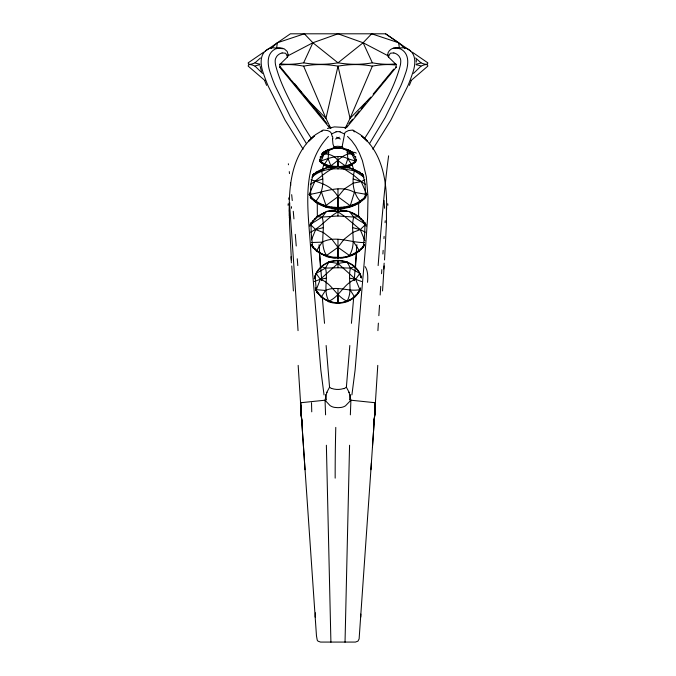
<?xml version="1.0" encoding="UTF-8"?>
<svg xmlns="http://www.w3.org/2000/svg" width="676" height="676" viewBox="0 0 676 676"><rect width="100%" height="100%" fill="white"/><g stroke="black" fill="none" stroke-linecap="round" stroke-linejoin="round"><path stroke-width="1.01" d="M363.299 175.168C353.371 166.144 338.651 165.29 326.026 167.842L321.539 170.859C324.167 180.999 323.187 192.973 315.912 201.051L315.912 202.47L326.026 206.89L329.009 207.363M359.15 217.723L362.868 221.027L365.631 225.454L365.631 224.373C357.95 211.081 340.467 207.295 326.5 211.47L322.199 217.064C325.824 230.077 318.937 243.073 326.5 255.477L326.5 256.567C339.504 260.311 355.534 257.64 363.874 246.191M359.869 274.042L359.869 273.408L350.455 268.102L347.05 261.908L337.983 263.463L328.891 261.908C323.458 264.172 318.666 268.034 316.072 273.408C311.492 287.393 316.892 270.223 318.261 270.189C324.793 261.68 337.18 258.485 347.05 262.533C352.635 264.35 357.477 268.668 359.869 274.042C363.823 284.9 359.421 270.67 357.68 269.91C351.292 261.097 338.904 258.401 328.891 261.908L325.486 268.102C328.401 279.154 322.866 290.739 328.891 301.158L328.891 301.783C340.62 306.093 355.821 301.057 360.392 288.88M323.5 152.979L323.5 152.404L328.113 149.599L328.806 150.613L328.113 158.733L324.733 163.837L324.733 164.826L327.378 166.499M337.975 156.612L337.975 166.381C331.519 166.533 323.517 165.417 319.621 159.663L319.621 160.094C322.765 165.738 330.26 166.651 336.124 167.116L336.124 166.541M337.975 258.384L337.975 239.304M312.642 175.168C319.275 168.738 329.077 166.921 337.958 166.414L344.304 169.042L353.244 174.881L361.187 181.582L366.781 194.443L365.479 197.367C358.779 205.462 347.946 207.684 337.975 208.445L337.975 188.984M337.975 303.406L337.975 288.551M348.562 166.499L351.207 164.826L351.207 163.837L347.827 158.733L347.134 150.613L347.827 149.599L352.441 152.404L352.441 152.979M347.05 301.783L347.05 301.158C353.075 290.739 347.54 279.154 350.455 268.102L354.739 266.513L354.739 267.147M349.441 256.567L349.441 255.477C357.004 243.073 350.117 230.077 353.742 217.064L349.441 211.47L326.5 211.47L316.79 216.641L311.568 222.48L310.309 225.454L313.072 221.027L316.79 217.723M358.069 203.037L360.029 202.47L360.029 201.051C352.762 192.973 351.774 180.999 354.401 170.859L349.923 167.842L337.983 166.414C327.15 169.693 319.647 178.574 310.326 184.404M314.272 281.529L320.323 279.289L337.958 263.463L337.975 260.285L337.975 267.747L350.455 268.102M310.588 232.181C320.863 227.204 327.885 217.376 337.958 211.858L337.975 209.653L337.975 215.974L353.742 217.064L359.15 216.641M289.531 206.569L289.472 223.148L291.407 259.964M360.764 617.087L360.815 614.078M289.345 218.01L289.632 202.648L289.353 211.377M289.345 215.914C288.601 187.852 290.908 155.007 314.306 135.842L308.687 141.149L315.481 134.693L322.731 130.333M349.568 445.247L345.03 642.2M317.281 202.724L317.34 217.047M358.601 217.047L358.66 202.724M350.362 414.844L350.903 400.209L349.12 392.486M365.226 196.623C365.412 189.719 365.708 180.458 361.888 173.757A31.18 20.052 0 0 1 363.316 174.94M384.534 259.964L386.469 223.148L386.41 206.569M377.774 365.378L374.048 423.886L375.484 402.947L374.834 402.93M384.162 265.938L382.54 290.95M372.451 447.25L375.433 402.828M374.048 423.886L375.459 402.888L373.989 424.545M370.913 469.744L375.476 402.955M371.377 463.018L359.117 638.93L357.95 641.152L355.424 642.073L320.517 642.073L317.99 641.152L317.255 640.189L316.478 635.922L300.457 402.947L301.107 402.93M356.582 252.376L355.466 267.713M349.822 345.504L346.382 387.196L348.993 392.105M351.427 323.322L353.717 297.094M337.958 166.414L337.975 169.034M359.716 288.762L359.37 290.756M364.516 244.34A29.93 23.99 0 0 1 363.375 245.946L364.719 233.355L364.972 222.903A4.605 1.115 60.8 0 1 364.051 222.404M276.509 48.782L277.371 42.765L304.344 33.8L312.887 42.757L338 62.817A69.383 43.948 9.4 0 0 372.375 62.826A69.391 37.256 25.2 0 0 394.97 63.916M351.909 394.902L355.077 370.313L365.741 244.45L367.592 217.782L368.006 196.986L366.324 176.681L362.361 160.508L359.243 152.801L355.635 146.143L351.723 140.752L347.523 136.425M315.422 612.819L315.177 617.087M346.458 127.747L396.178 67.296L396.17 64.533L388.615 57.181A8.602 6.076 90 0 1 388.776 55.618L390.373 53.218L393.846 52.914M326.821 392.486L325.038 400.209L325.579 414.844M322.097 170.124L323.88 164.589L320.593 162.037A18.708 8.78 0 0 1 319.486 160.127M343.653 148.974L342.09 146.481M354.292 131.888L353.464 130.536A4.512 3.118 -58.4 0 0 352.652 130.054L348.503 130.569L345.529 132.09A3.726 2.729 -66 0 0 344.768 133.088L342.2 146.303M349.923 206.89L354.401 192.305L366.781 194.443M326.947 392.105L329.558 387.196L326.128 345.504M321.218 156.35L320.128 160.44A18.708 8.78 0 0 1 319.486 159.147M345.14 166.702L347.827 158.733L355.255 161.015L356.32 159.663L356.32 160.094C353.176 165.738 345.681 166.651 339.817 167.116L339.817 166.541L337.975 166.381L337.966 160.626C334.324 155.176 327.775 153.122 321.522 154.331M328.891 301.783L321.201 297.178L316.072 290.283L320.323 279.289L326.364 278.149M409.335 85.379L411.202 80.841M311.459 239.803L315.684 229.603L323.314 227.635M315.295 287.815C321.793 307.69 354.148 307.69 360.654 287.815M394.97 64.964A67.262 37.704 -26.9 0 0 372.366 66.138L350.05 118.342L345.14 128.533M365.479 196.539C351.106 211.402 321.818 211.427 309.16 194.443L314.754 181.582L322.705 179.013M281.039 63.924A69.383 37.256 -25.2 0 0 303.634 62.826L312.887 42.757L338 33.8L363.113 42.757L388.7 56.133M324.987 164.809L320.686 162.012L324.041 154.162C331.848 145.805 345.208 146.058 353.607 153.325M321.827 131.465L322.477 130.536A4.512 3.118 58.4 0 1 323.289 130.054L327.26 130.519A20.322 14.923 66 0 1 328.333 130.848L329.829 131.6A3.938 2.89 66 0 1 331.401 133.493L332.203 136.493M314.171 173.977C310.242 179.892 310.529 189.305 310.723 196.674M369.426 143.768L385.168 117.649L400.674 86.131A127.147 89.908 90 0 0 405.321 73.853C408.355 65.868 410.002 54.3 401.214 49.289A19.494 13.782 90 0 0 395.992 47.751C391.987 47.616 387.458 50.945 387.737 54.993A4.664 3.786 -50.2 0 0 388.599 57.198M364.643 242.54C350.354 242.929 336.124 235.02 322.199 242.143L316.79 250.314L316.79 251.396L326.5 256.567M372.814 149.193L390.821 120.193L407.729 86.131A127.147 89.908 -90 0 0 412.377 73.853C415.41 65.868 417.058 54.3 408.27 49.289A19.494 13.782 -90 0 0 403.04 47.751L393.119 48.326M359.869 290.283L359.869 289.649C348.36 292.032 336.817 285.28 325.486 290.469L321.201 297.178M360.578 249.292L364.381 244.915L364.381 245.549M359.869 273.408L355.618 279.289C343.94 283.252 340.003 296.401 328.891 301.158M316.79 251.396L313.072 247.475L311.568 244.915C315.177 249.892 320.458 253.99 326.5 255.477L337.958 247.348L344.05 239.296L352.627 232.46L360.257 229.603L365.631 224.373L353.742 217.064M363.781 246.486A29.93 23.99 0 0 1 362.488 248.092C355.339 253.103 347.295 258.393 337.975 257.303L337.975 247.331L331.891 239.296L323.314 232.46L315.684 229.603L310.309 224.373L322.199 217.064L337.975 215.974M339.817 166.541C345.199 166.017 351.469 165.282 355.255 161.015L351.9 154.162C344.109 146.016 330.691 146.143 322.334 153.325M337.975 208.445L326.026 206.89L326.026 205.47L337.958 196.75L344.304 188.984L353.244 183.137L361.187 181.582L364.922 179.774M332.288 148.974C334.121 145.501 338.71 146.05 341.887 146.92M337.975 207.025L337.975 196.741C331.95 185.993 321.666 183.154 311.019 179.774M345.25 128.077L347.067 125.863M348.884 123.649L352.526 119.229M354.951 116.28L359.193 111.117M361.009 108.912L365.251 103.749M367.076 101.535L370.71 97.116M373.135 94.167L377.985 88.269M378.594 87.534L381.019 84.584M381.627 83.841L393.753 69.104M346.382 387.196L343.974 388.759M330.801 166.702L330.801 165.713C338.363 161.108 344.261 151.5 354.418 154.331M303.625 62.826A69.391 43.948 -9.4 0 0 338 62.826L363.113 42.757L371.656 33.8L398.629 42.765L404.789 48.292M356.666 294.229L357.089 293.79M356.438 294.466L355.982 294.939M355.745 295.175L354.596 296.316M369.155 98.958L350.05 118.342L338 66.155A67.262 44.472 10.1 0 0 303.625 66.138A67.262 37.695 26.9 0 0 281.03 64.964M288.052 54.95A4.664 3.642 53.6 0 1 287.325 57.181L279.771 64.533L279.771 67.296L329.482 127.747M413.484 73.405L420.962 66.155M354.376 296.519L353.878 296.958M255.038 62.817L260.429 57.975M271.211 48.292L277.371 42.765M328.418 136.425C299.054 167.302 309.025 214.613 310.909 253.001L320.863 370.313L324.032 394.902M411.025 80.579L427.798 66.155A67.262 8.847 -41.8 0 0 420.979 66.138A67.262 25.189 -37.2 0 0 416.137 64.795M312.642 175.861L313.858 174.856L313.858 174.036M357.934 292.962L358.584 292.607A23.694 21.235 0 0 0 360.207 289.472M345.039 167.716L346.704 166.423M362.099 200.24L364.592 198.499A31.18 20.052 0 0 0 365.741 197.172M358.339 251.117L357.891 251.455M320.061 157.111L324.041 154.162L328.806 152.37M263.648 52.204L248.202 62.817A69.383 8.737 -39.7 0 0 255.021 62.826A69.391 24.894 -35.1 0 0 259.863 64.076M265.364 51.021L290.41 33.8L385.59 33.8L398.629 42.765L399.491 48.782M331.578 133.949L336.073 131.854M350.092 165.366L355.255 162.012L355.255 161.015M311.813 177.154C325.088 165.578 344.245 168.13 360.029 172.262L360.029 173.681M323.846 212.695L323.846 213.32L318.971 215.923L318.971 215.289M345.106 168.223L346.796 167.183M350.185 165.113L355.255 162.012M316.072 274.042L316.072 273.408L325.486 268.102L337.975 267.747M323.255 168.992L323.255 169.811L318.176 172.034L318.176 171.214M287.3 56.133L312.887 42.757M325.038 151.373L326.39 150.9A18.708 8.78 0 0 0 322.545 152.827M320.686 161.015C329.423 158.235 338.938 153.773 347.827 158.733M309.16 194.443C324.37 192.466 339.394 184.134 354.401 192.305M327.412 128.491L334.443 126.894L345.022 127.485M335.279 148.45L337.966 147.706L340.662 148.45M321.539 170.859L315.912 172.262L315.912 173.681M335.017 209.991L335.017 210.616L329.263 211.537L329.263 210.904M282.095 52.914L285.568 53.218L287.165 55.618A8.602 6.076 -90 0 1 287.325 57.181M311.298 242.54L322.199 242.143M326.5 255.477L332.119 257.134L337.975 257.303M345.14 149.692L347.827 149.599M287.165 55.618A4.96 1.082 -12.9 0 0 288.204 54.993L287.199 51.444L284.233 48.824L272.901 47.768A19.494 13.782 90 0 0 267.688 49.323C258.866 54.257 260.53 65.893 263.581 73.845A127.147 89.908 90 0 0 268.22 86.131L285.12 120.193L303.127 149.193M328.113 149.599L330.801 149.692M316.79 216.641L322.199 217.064M316.072 289.649L325.486 290.469M326.026 206.89L328.849 207.152M346.678 210.904L346.678 211.537L340.924 210.616L340.924 209.991M316.03 274.236L315.971 274.236A23.694 21.235 0 0 0 314.839 277.54M375.391 402.752L350.903 400.209L345.487 405.828A11.593 11.593 0 0 1 341.101 407.442L338.752 407.636A36.343 36.343 0 0 1 337.577 407.645L334.443 407.375A11.517 11.517 0 0 1 330.04 405.566L325.038 400.209L300.55 402.752L305.028 469.744M349.576 278.149L355.618 279.289L361.668 281.529M340.053 131.896L344.363 133.949M349.374 151.069A3.591 2.484 44.2 0 0 349.56 150.909L350.903 151.373M352.627 227.635L360.257 229.603L365.353 232.181M317.872 203.037L315.912 202.47L313.858 200.688L310.461 197.367L310.461 196.539M353.235 179.013L361.187 181.582L365.615 184.404M357.765 171.214L357.765 172.034L352.686 169.811L352.686 168.992M325.486 268.102L321.201 266.513L321.201 267.147M347.134 152.37L351.9 154.162L355.88 157.111M282.821 48.326L279.957 47.768A19.494 13.782 -90 0 0 274.743 49.323C265.921 54.257 267.586 65.893 270.637 73.845A127.147 89.908 -90 0 0 275.276 86.131L290.317 116.804L306.515 143.768M356.97 215.289L356.97 215.923L352.095 213.32L352.095 212.695M331.485 388.565L329.558 387.196M353.21 130.333L360.46 134.693L367.254 141.149L361.635 135.842C383.199 153.46 387.086 183.331 386.596 209.518M320.686 162.012L322.376 163.043M329.144 167.183L330.843 168.223M354.401 170.859L364.127 177.154M316.072 273.408L320.323 279.289C332.009 283.252 335.938 296.401 347.05 301.158M337.983 211.858L344.05 215.974L360.257 229.603L364.863 240.724M385.59 33.8L410.636 51.021M412.352 52.204L427.798 62.817A69.383 8.746 39.7 0 1 420.979 62.834A69.383 24.894 35.1 0 1 416.137 64.076M337.975 160.626L345.14 165.713M337.983 247.348L349.441 255.477M337.983 196.75L349.923 205.47M318.05 251.455L317.602 251.117M314.822 200.983L314.163 200.485M313.841 200.24L311.416 198.516A31.18 20.052 0 0 1 310.2 197.172M317.94 292.902L317.424 292.615A23.694 21.235 0 0 1 315.734 289.472M329.237 166.423L330.902 167.716M314.644 248.709L315.362 249.292M322.308 297.161L324.522 323.322M363.299 175.861L362.082 174.856L362.082 174.036M322.106 296.992L321.565 296.519M264.975 80.579L248.202 66.155A67.262 8.847 41.8 0 1 255.021 66.138A67.262 25.189 37.2 0 1 259.863 64.795M337.983 263.463L355.618 279.289L359.869 289.649M415.571 57.975L420.962 62.817M321.345 296.316L318.852 293.79M255.038 66.155L262.516 73.405M306.845 98.958L325.95 118.342L330.86 128.533M294.423 83.418L323.838 119.179M280.371 66.89L290.68 79.422M291.288 80.157L296.747 86.79M297.955 88.269L301.597 92.688M304.023 95.637L308.264 100.8M310.081 103.014L314.323 108.168M316.748 111.117L320.999 116.28M323.424 119.229L327.057 123.649M328.874 125.863L330.699 128.077M350.455 290.469L354.739 297.178M353.742 242.143L359.15 250.314L359.15 251.396M360.004 274.304L360.714 275.538A23.694 21.235 0 0 1 361.17 277.177M314.061 173.757L314.07 173.783A31.18 20.052 0 0 0 312.625 174.94M363.113 42.757L372.366 62.817M303.634 66.155L325.95 118.342L338 66.155A67.262 44.472 -10.1 0 1 372.375 66.138M264.738 80.841L266.606 85.379M328.113 158.733L330.801 165.713M354.723 156.35L355.88 160.998M315.548 288.88L316.072 290.283M316.571 290.756L316.452 290.393A23.694 21.235 0 0 1 315.726 288.829M312.718 246.41L312.591 246.013A29.93 23.99 0 0 1 311.425 244.34M321.539 192.305L326.026 205.47M334.054 146.92L332.989 144.182L332.474 138.783M353.844 170.124L352.061 164.589L355.348 162.037A18.708 8.78 0 0 0 356.193 160.778M260.108 66.062L261.426 71.36M316.452 290.393L316.233 288.762A34.104 7.951 79.1 0 1 315.379 275.85M312.565 245.946L311.23 233.355L310.968 222.903A29.93 23.99 0 0 0 310.056 224.601M320.475 267.713L319.368 252.376M301.842 423.218L300.482 402.888L301.902 423.886L298.167 365.378M300.507 402.828L301.952 424.545M293.401 290.95L291.779 265.938M416.264 59.75L416.315 62.107M326.373 445.247L330.91 642.2M337.958 295.116L337.975 302.78M364.381 222.48L364.381 223.105M363.908 198.355L363.908 198.972M362.868 220.545L362.868 221.027M362.868 247.002L362.868 247.475M362.082 199.859L362.082 200.688M361.119 218.593L361.119 219.227M361.119 248.802L361.119 249.427M357.765 202.682L357.765 203.51M356.97 252.106L356.97 252.731M355.306 170.115L355.306 170.741M355.306 203.975L355.306 204.6M354.613 213.971L354.613 214.444M354.613 253.576L354.613 254.049M354.477 161.995L354.477 162.57M353.531 153.156L353.531 153.596M353.531 162.789L353.531 163.229M352.686 204.904L352.686 205.732M352.441 163.406L352.441 163.981M352.095 254.7L352.095 255.334M351.207 152.565L351.207 151.576L349.847 151.204L349.847 151.779M349.847 164.606L349.847 165.181M348.377 165.181L348.377 165.62M347.041 167.462L347.041 168.282M347.041 206.434L347.041 207.262M347.05 261.908L347.05 262.533M346.796 165.552L346.796 166.127M346.678 256.491L346.678 257.125M344.067 207.017L344.067 207.642M343.83 210.413L343.83 210.887M343.83 257.134L343.83 257.615M343.408 166.203L343.408 166.778M341.634 166.482L341.634 166.913M341.042 166.676L341.042 167.504M341.042 207.219L341.042 208.039M340.924 257.404L340.924 258.038M337.975 260.285L337.975 260.911M335.017 257.404L335.017 258.038M334.899 166.676L334.899 167.504M334.899 207.219L334.899 208.039M334.307 166.482L334.307 166.913M332.533 166.203L332.533 166.778M332.119 210.413L332.119 210.887M332.119 257.134L332.119 257.615M331.874 207.017L331.874 207.642M329.263 256.491L329.263 257.125M329.144 165.552L329.144 166.127M328.899 167.462L328.899 168.282M328.899 206.434L328.899 207.262M328.891 261.908L328.891 262.533M327.573 165.181L327.573 165.62M326.094 151.779L326.094 151.204L324.733 151.576L324.733 152.565M326.094 164.606L326.094 165.181M323.846 254.7L323.846 255.334M323.5 163.406L323.5 163.981M323.255 204.904L323.255 205.732M322.41 153.156L322.41 153.596M322.41 162.789L322.41 163.229M321.463 153.824L321.463 154.398M321.463 161.995L321.463 162.57M321.328 213.971L321.328 214.444M321.328 253.576L321.328 254.049M320.635 170.115L320.635 170.741M320.635 203.975L320.635 204.6M320.069 160.423L320.069 160.998M318.971 252.106L318.971 252.731M318.176 202.682L318.176 203.51M314.822 218.593L314.822 219.227M314.822 248.802L314.822 249.427M313.858 199.859L313.858 200.688M313.072 220.545L313.072 221.027M313.072 247.002L313.072 247.475M312.033 198.355L312.033 198.972M311.568 222.48L311.568 223.105M282.103 53.007A14.204 10.047 -90 0 0 276.805 56.302L275.707 58.322A5.83 4.124 90 0 0 275.191 60.679L275.183 61.508A15.827 11.196 90 0 0 275.597 65.149C281.131 86.959 293.054 106.554 303.676 126.133A343.56 242.929 -90 0 0 311.095 138.056M280.194 66.949A2.636 0.777 -18 0 1 279.712 67.296M280.439 63.569A2.848 1.141 -25.9 0 1 279.653 64.516M388.776 55.618A4.96 1.082 12.9 0 1 387.737 54.993M393.838 53.007A14.204 10.047 -90 0 1 399.136 56.302L400.234 58.322A5.83 4.124 -90 0 1 400.75 60.679L400.758 61.508A15.827 11.196 90 0 1 400.344 65.149C394.809 86.959 382.886 106.554 372.265 126.133A343.56 242.929 -90 0 1 364.846 138.056M396.229 67.296A2.636 0.777 18 0 1 395.747 66.949M396.288 64.516A2.848 1.141 25.9 0 1 395.511 63.569M326.483 399.922A191.866 158.683 78.8 0 1 325.494 394.666M311.509 402.744A259.508 5.847 88.4 0 1 311.746 411.828M326.838 392.587A3.127 0.617 -81.7 0 1 326.956 392.215M319.072 244.678A311.146 0.558 85.9 0 1 321.7 280.625M332.584 136.51A32.076 24.674 64.2 0 1 332.845 138.834M335.575 139.028A76.54 32.135 3.7 0 1 339.394 137.22M288.094 205.301A166.617 75.492 56.3 0 1 288.221 203.738M288.736 199.192A166.617 75.492 56.3 0 1 288.965 197.73M291.398 262.854A175.599 4.943 85.4 0 1 291.018 256.762M289.497 204.118A264.984 3.921 86.7 0 1 298.04 330.64M350.447 394.666A191.866 158.683 -78.8 0 1 349.458 399.922M348.993 392.215A3.127 0.617 81.7 0 1 349.103 392.587M343.864 388.463A18.801 18.658 -4.8 0 1 331.544 388.396M336.555 137.22A76.54 32.135 -3.7 0 1 340.366 139.028M336.031 131.828A3.912 1.504 -0.4 0 1 340.121 131.854M335.169 478.143A259.508 33.648 -87.7 0 1 335.778 427.384M354.241 280.625A311.146 0.558 -85.9 0 1 356.869 244.678M288.348 163.769A264.984 8.526 86.7 0 1 288.466 164.767M289.269 171.603A264.984 8.526 86.7 0 1 289.489 173.58M290.486 182.799A264.984 8.526 86.7 0 1 290.764 185.486M291.686 194.663A264.984 8.526 86.7 0 1 292.26 200.561M293.257 211.292A264.984 8.526 86.7 0 1 293.942 218.872M295.277 234.327A264.984 8.526 86.7 0 1 296.24 245.988M297.271 258.773A264.984 8.526 86.7 0 1 297.803 265.584M291.457 208.267A165.4 73.101 57.9 0 1 291.5 206.687M378.137 265.584A264.984 8.526 -86.7 0 1 388.615 155.835M384.145 263.158A175.599 4.622 -85.5 0 1 383.774 269.014M384.027 200.552A165.4 73.101 -57.9 0 1 384.483 208.267M387.72 203.738A166.617 75.492 -56.3 0 1 387.847 205.301M377.901 330.64A264.984 3.921 -86.7 0 1 378.374 323.145M378.847 315.675A264.984 3.921 -86.7 0 1 379.506 305.282M380.165 295.006A264.984 3.921 -86.7 0 1 380.732 286.345M381.568 273.704A264.984 3.921 -86.7 0 1 381.839 269.614M382.895 254.024A264.984 3.921 -86.7 0 1 383.148 250.34M383.96 238.645A264.984 3.921 -86.7 0 1 384.112 236.414M385.083 222.734A264.984 3.921 -86.7 0 1 385.227 220.748M320.466 162.274A3.752 1.69 85.5 0 1 319.925 160.542M356.455 159.147A18.708 8.78 0 0 1 355.813 160.44M349.551 150.9A18.708 8.78 0 0 1 353.396 152.827M321.945 157.888A25.933 9.844 83.1 0 1 325.164 151.939M326.567 151.061A3.591 2.527 -53 0 1 326.415 150.883M352.314 164.699A18.328 9.827 0 0 1 345.546 167.538M330.395 167.538A18.328 9.827 0 0 1 323.627 164.699M350.531 153.038A25.933 10.698 -66.7 0 1 356.26 153.106M355.601 160.322A3.769 1.284 -82.3 0 1 355.23 161.75M343.205 208.005A14.965 9.625 0 0 1 342.191 208.225M366.358 194.925A31.18 20.052 0 0 1 365.31 196.26M310.63 196.26A31.18 20.052 0 0 1 309.591 194.925M311.247 198.575A4.267 1.96 69.3 0 1 310.614 196.64M314.543 174.433A5.492 2.78 -58.5 0 1 314.196 173.943M361.804 174.019A5.492 2.797 55.9 0 1 361.415 174.459M365.074 196.716A4.267 1.715 -69.7 0 1 364.508 198.423M358.964 202.969A31.4 22.722 0 0 1 317.475 203.29M364.972 222.903A29.93 23.99 0 0 1 365.885 224.601M313.334 248.143A4.563 1.943 60.6 0 1 312.591 246.385M311.036 244.796A29.93 23.99 0 0 0 313.453 248.092L314.264 248.43A2.535 0.769 35.2 0 1 314.594 248.734M309.811 226.19A29.93 23.99 0 0 1 311.788 222.708A0.896 0.71 71.6 0 0 312.042 222.86M364.153 222.708A29.93 23.99 0 0 1 366.13 226.19M311.695 222.979A4.605 1.2 -65.9 0 1 311.061 222.852M356.675 252.478A30.15 25.629 0 0 1 350.531 255.68M347.05 256.821A30.15 25.629 0 0 1 341.912 257.793M334.02 257.793A30.15 25.629 0 0 1 328.882 256.821M325.401 255.68A30.15 25.629 0 0 1 319.266 252.478M364.187 222.826A1.504 1.2 -79 0 1 363.899 222.911M363.046 246.512A4.563 1.69 -61.6 0 1 362.37 248.041M360.215 288.829A23.694 21.235 0 0 1 359.488 290.393M314.771 277.177A23.694 21.235 0 0 1 315.227 275.538M317.069 292.767A5.535 2.324 63.1 0 1 316.207 290.655M359.97 274.236A23.694 21.235 0 0 1 361.111 277.54M315.346 275.707A5.788 0.482 -68.6 0 1 315.515 274.929M317.889 292.97A2.662 1.183 41.9 0 1 318.269 293.316M316.706 273.907A2.442 1.91 81.9 0 1 316.419 274.135M365.108 266.614A34.104 13.376 -69.4 0 1 367.524 282.315M358.973 290.917A5.535 1.682 -64.4 0 1 358.314 292.463M357.545 293.232A3.067 1.496 -41.7 0 1 357.815 292.97M359.548 274.084A2.062 1.58 -87.7 0 1 359.319 273.881M352.94 297.753A23.533 21.733 0 0 1 347.785 300.735M344.329 301.91A23.533 21.733 0 0 1 343.814 302.037M340.121 302.628A23.533 21.733 0 0 1 339.58 302.671M336.361 302.671A23.533 21.733 0 0 1 335.82 302.628M332.127 302.037A23.533 21.733 0 0 1 331.612 301.91M328.156 300.735A23.533 21.733 0 0 1 323.001 297.753"/></g></svg>
